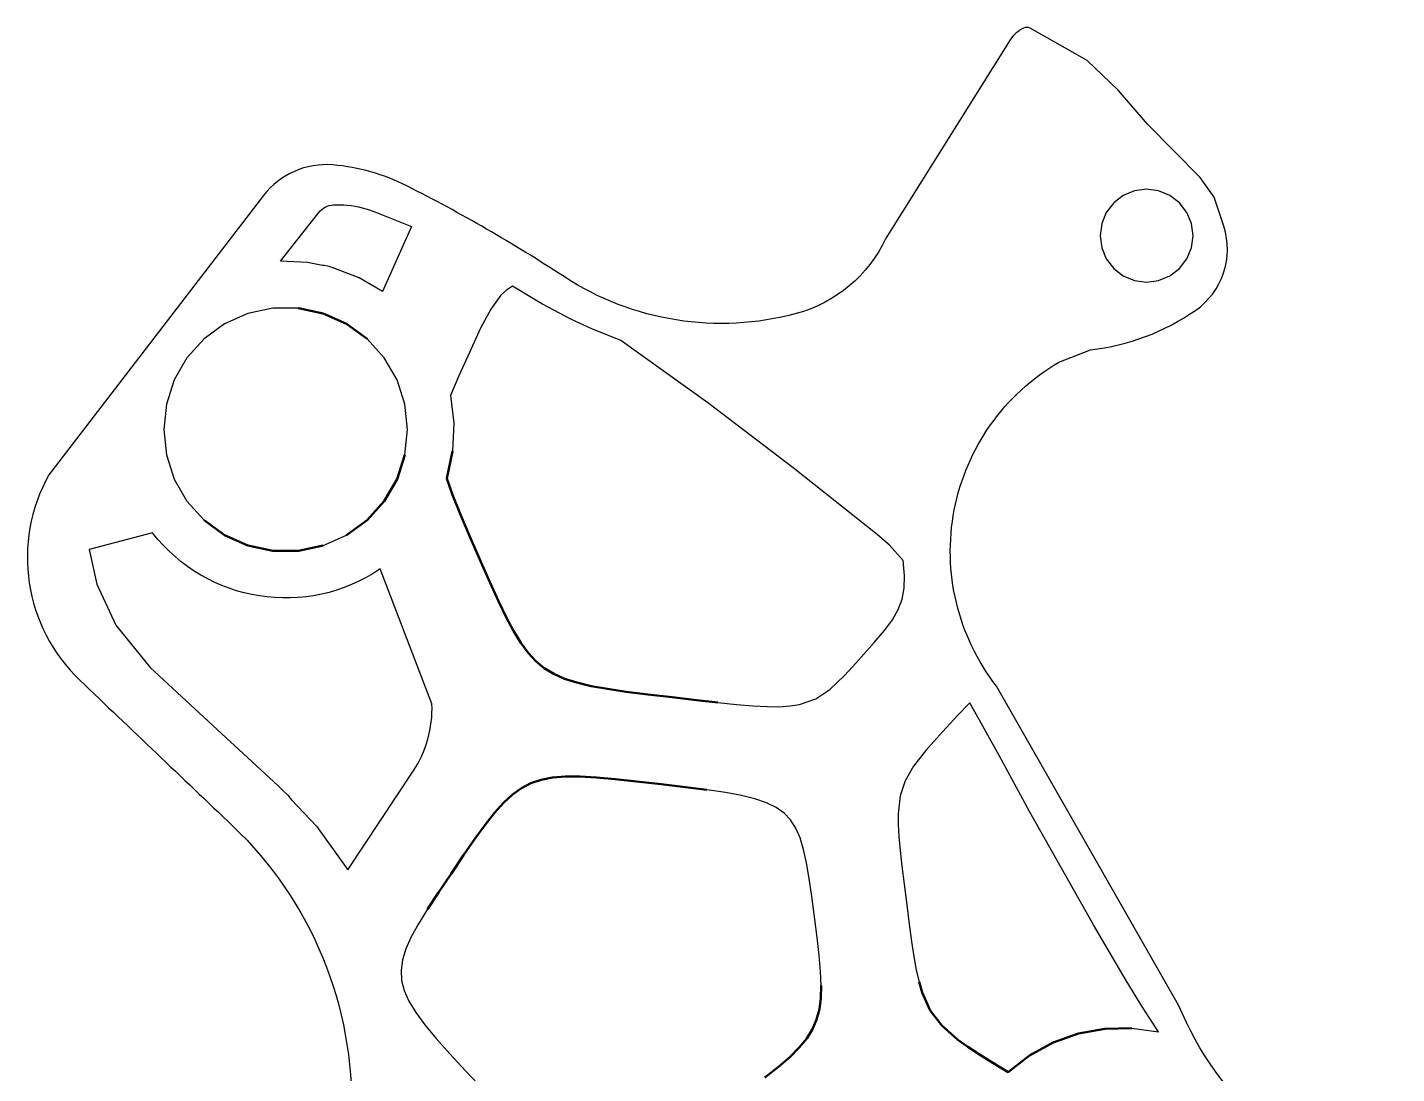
# Model space of a CAD drawing. Header units: millimetres. Extents: x -3640 to -2195, y 4076 to 5313.
# Drawn here: x -3640 to -3051, y 4863 to 5313 of the extents above; entities that cross this region are included whole.
import ezdxf

# ---------------------------------------------------------------- set-up
doc = ezdxf.new("R2010")
doc.units = ezdxf.units.MM
doc.header["$LTSCALE"] = 0.75
doc.layers.add('Visible', color=7, linetype='Continuous', lineweight=50)

msp = doc.modelspace()

# ---------------------------------------------------------------- linework, layer by layer
for points in [[(-3050.73, 4808.78, -0.227619), (-3144.52, 4892.58), (-3222.94, 5029.89, -0.453322), (-3196.09, 5169.26), (-3182.44, 5174.54, 0.123256), (-3137.28, 5191.56, 0.332021), (-3125.14, 5227.74), (-3129.26, 5240.28), (-3135.2, 5248.74), (-3157.72, 5271.51), (-3170.49, 5286.37), (-3183.89, 5299.01), (-3208.39, 5313.05, 0.20791), (-3211.36, 5312.96, 0.144249), (-3217, 5307.97), (-3270.67, 5222.39, -0.220304), (-3309.11, 5190.19, -0.213695), (-3409.1, 5206.06, 0.02757), (-3476.81, 5245.12, 0.096168), (-3508.58, 5254.14, 0.255258), (-3538.42, 5240.98), (-3630.9, 5120.78, 0.341908), (-3617.46, 5032.33, -0.000053), (-3551.77, 4969.74, -0.213172), (-3500.67, 4845.22)], [(-3531.1, 5212.75), (-3514.7, 5233.64, -0.21836), (-3508.33, 5236.92, -0.033844), (-3502.42, 5236.79, -0.076724), (-3489.88, 5233.69), (-3474.74, 5227.59), (-3487.32, 5199.63), (-3497.32, 5205.51), (-3508.14, 5209.73, 0.080339), (-3513.82, 5210.94), (-3519.5, 5212.16), (-3531.1, 5212.75)]]:
    msp.add_lwpolyline(points, format="xyb")
for points in [[(-3163.52, 5243.01), (-3168.34, 5241.01), (-3172.48, 5237.83), (-3175.66, 5233.69), (-3177.66, 5228.87), (-3178.34, 5223.69), (-3177.66, 5218.51), (-3175.66, 5213.69), (-3172.48, 5209.55), (-3168.34, 5206.37), (-3163.52, 5204.37), (-3158.34, 5203.69), (-3153.16, 5204.37), (-3148.34, 5206.37), (-3144.2, 5209.55), (-3141.02, 5213.69), (-3139.02, 5218.51), (-3138.34, 5223.69), (-3139.02, 5228.87), (-3141.02, 5233.69), (-3144.2, 5237.83), (-3148.34, 5241.01), (-3153.16, 5243.01), (-3158.34, 5243.69)], [(-3347.27, 5151.77), (-3384.64, 5178.62), (-3394.98, 5182.69), (-3396.79, 5183.47), (-3406.25, 5187.84), (-3408.61, 5189.02), (-3418.38, 5194.23), (-3420.1, 5195.21), (-3431.28, 5202.02), (-3433.89, 5200.29), (-3436.28, 5198.05), (-3440.68, 5192.02), (-3445, 5183.85), (-3449.81, 5173.48), (-3454.38, 5163.38), (-3457.95, 5154.92), (-3456.51, 5142.97), (-3457.06, 5130.95), (-3459.6, 5119.19), (-3457.11, 5112.15), (-3453.83, 5104.01), (-3449.75, 5094.5), (-3444.86, 5083.38), (-3440.86, 5074.35), (-3437.27, 5066.43), (-3433.97, 5059.55), (-3430.84, 5053.61), (-3427.76, 5048.54), (-3424.61, 5044.24), (-3421.26, 5040.62), (-3417.6, 5037.62), (-3413.51, 5035.13), (-3408.86, 5033.07), (-3403.54, 5031.36), (-3397.43, 5029.92), (-3390.39, 5028.65), (-3382.33, 5027.47), (-3373.1, 5026.3), (-3362.6, 5025.06), (-3352.1, 5023.82), (-3342.88, 5022.78), (-3334.81, 5021.96), (-3327.79, 5021.38), (-3321.68, 5021.06), (-3316.38, 5021.03), (-3311.75, 5021.33), (-3307.69, 5021.96), (-3300.77, 5024.37), (-3294.67, 5028.45), (-3288.42, 5034.41), (-3284.94, 5038.17), (-3281.07, 5042.47), (-3275.63, 5048.58), (-3271.22, 5053.8), (-3267.77, 5058.43), (-3265.24, 5062.8), (-3263.57, 5067.23), (-3262.69, 5072.02), (-3262.55, 5077.5), (-3263.08, 5083.98), (-3268.93, 5090.48), (-3274.24, 5095.16), (-3310.52, 5123.84)], [(-3481, 5118.93), (-3477.61, 5129.36), (-3476.46, 5140.28), (-3477.61, 5151.2), (-3481, 5161.63), (-3486.49, 5171.14), (-3493.83, 5179.3), (-3502.71, 5185.75), (-3512.74, 5190.21), (-3523.47, 5192.49), (-3534.45, 5192.49), (-3545.18, 5190.21), (-3555.21, 5185.75), (-3564.09, 5179.3), (-3571.43, 5171.14), (-3576.92, 5161.63), (-3580.31, 5151.2), (-3581.46, 5140.28), (-3580.31, 5129.36), (-3576.92, 5118.93), (-3571.43, 5109.42), (-3564.09, 5101.26), (-3555.21, 5094.81), (-3545.18, 5090.35), (-3534.45, 5088.07), (-3523.47, 5088.07), (-3512.74, 5090.35), (-3502.71, 5094.81), (-3493.83, 5101.26), (-3486.49, 5109.42)], [(-3208.66, 4975.99), (-3221.82, 4999.95), (-3234.35, 5022.67), (-3239.76, 5017.25), (-3246.09, 5010.29), (-3249.94, 5005.97), (-3253.3, 5002.12), (-3258.65, 4995.38), (-3262.31, 4989.18), (-3264.45, 4982.65), (-3265.27, 4974.92), (-3265.24, 4970.33), (-3264.95, 4965.12), (-3264.41, 4959.16), (-3263.66, 4952.37), (-3262.71, 4944.61), (-3261.58, 4935.8), (-3260.51, 4927.44), (-3259.5, 4920.04), (-3258.5, 4913.49), (-3257.45, 4907.71), (-3256.28, 4902.6), (-3254.93, 4898.07), (-3251.45, 4890.35), (-3246.51, 4883.82), (-3239.6, 4877.72), (-3235.25, 4874.59), (-3230.22, 4871.29), (-3224.45, 4867.72), (-3217.88, 4863.79), (-3208.73, 4870.9), (-3198.57, 4876.46), (-3187.66, 4880.33), (-3176.26, 4882.41), (-3164.68, 4882.65), (-3153.21, 4881.05), (-3157.22, 4887.3), (-3160.76, 4892.93), (-3167.48, 4903.86), (-3181.22, 4927.14)]]:
    msp.add_lwpolyline(points, close=True)
msp.add_lwpolyline([(-3488.23, 5080.31, -0.395557), (-3586.2, 5095.79), (-3613.52, 5088.66), (-3610.26, 5073.71), (-3602.01, 5056.13), (-3587.22, 5037.84), (-3558.26, 5011.02), (-3532.25, 4987.12), (-3530.41, 4985.19), (-3528.03, 4982.97), (-3526.44, 4981), (-3515.64, 4969.64), (-3502.14, 4950.85), (-3474.08, 4993.21, 0.157093), (-3465.96, 5022.19)], format="xyb", close=True)
msp.add_lwpolyline([(-3322.71, 4861.43), (-3316.84, 4866.03), (-3311.92, 4870.28), (-3307.88, 4874.32), (-3304.65, 4878.26), (-3302.18, 4882.25), (-3300.38, 4886.39), (-3299.2, 4890.82), (-3298.57, 4895.67), (-3298.42, 4901.06), (-3298.68, 4907.12), (-3299.3, 4913.97), (-3300.2, 4921.74), (-3301.31, 4930.56), (-3302.46, 4939.37), (-3303.54, 4947.1), (-3304.68, 4953.81), (-3305.95, 4959.61), (-3307.46, 4964.56), (-3309.3, 4968.76), (-3311.57, 4972.29), (-3314.37, 4975.24), (-3317.8, 4977.67), (-3321.94, 4979.69), (-3326.9, 4981.37), (-3332.77, 4982.8), (-3339.66, 4984.05), (-3347.65, 4985.22), (-3356.85, 4986.39), (-3367.35, 4987.64), (-3377.85, 4988.87), (-3387.09, 4989.87), (-3395.19, 4990.6), (-3402.3, 4990.99), (-3408.53, 4990.99), (-3414.04, 4990.55), (-3418.94, 4989.6), (-3423.37, 4988.09), (-3427.46, 4985.97), (-3431.34, 4983.17), (-3435.15, 4979.64), (-3439.03, 4975.33), (-3443.09, 4970.18), (-3447.48, 4964.12), (-3452.32, 4957.11), (-3457.76, 4949.09), (-3463.17, 4941.06), (-3467.83, 4933.96), (-3471.73, 4927.65), (-3474.85, 4922), (-3477.17, 4916.88), (-3478.65, 4912.13), (-3479.29, 4907.64), (-3479.07, 4903.26), (-3477.95, 4898.85), (-3475.92, 4894.28), (-3472.97, 4889.42), (-3469.06, 4884.12), (-3464.18, 4878.24), (-3458.3, 4871.66), (-3451.41, 4864.24), (-3443.49, 4855.84)])
at = {"layer": 'Visible', "extrusion": (0, 1, 0)}
for p, q in [((-3523.47, 5192.49), (-3512.74, 5190.21)), ((-3512.74, 5190.21), (-3502.71, 5185.75)), ((-3502.71, 5185.75), (-3493.83, 5179.3)), ((-3481, 5118.93), (-3477.61, 5129.36)), ((-3459.6, 5119.19), (-3457.06, 5130.95)), ((-3486.49, 5109.42), (-3481, 5118.93)), ((-3459.6, 5119.19), (-3457.11, 5112.15)), ((-3457.11, 5112.15), (-3453.83, 5104.01)), ((-3493.83, 5101.26), (-3486.49, 5109.42)), ((-3564.09, 5101.26), (-3555.21, 5094.81)), ((-3502.71, 5094.81), (-3493.83, 5101.26)), ((-3453.83, 5104.01), (-3449.75, 5094.5)), ((-3555.21, 5094.81), (-3545.18, 5090.35)), ((-3449.75, 5094.5), (-3444.86, 5083.38)), ((-3545.18, 5090.35), (-3534.45, 5088.07)), ((-3534.45, 5088.07), (-3523.47, 5088.07)), ((-3523.47, 5088.07), (-3512.74, 5090.35)), ((-3444.86, 5083.38), (-3440.86, 5074.35)), ((-3440.86, 5074.35), (-3437.27, 5066.43)), ((-3437.27, 5066.43), (-3433.97, 5059.55)), ((-3433.97, 5059.55), (-3430.84, 5053.61)), ((-3430.84, 5053.61), (-3427.76, 5048.54)), ((-3427.76, 5048.54), (-3424.61, 5044.24)), ((-3424.61, 5044.24), (-3421.26, 5040.62)), ((-3421.26, 5040.62), (-3417.6, 5037.62)), ((-3417.6, 5037.62), (-3413.51, 5035.13)), ((-3413.51, 5035.13), (-3408.86, 5033.07)), ((-3408.86, 5033.07), (-3403.54, 5031.36)), ((-3403.54, 5031.36), (-3397.43, 5029.92)), ((-3397.43, 5029.92), (-3390.39, 5028.65)), ((-3390.39, 5028.65), (-3382.33, 5027.47)), ((-3382.33, 5027.47), (-3373.1, 5026.3)), ((-3373.1, 5026.3), (-3362.6, 5025.06)), ((-3362.6, 5025.06), (-3352.1, 5023.82)), ((-3352.1, 5023.82), (-3342.88, 5022.78)), ((-3427.46, 4985.97), (-3423.37, 4988.09)), ((-3423.37, 4988.09), (-3418.94, 4989.6)), ((-3418.94, 4989.6), (-3414.04, 4990.55)), ((-3414.04, 4990.55), (-3408.53, 4990.99)), ((-3408.53, 4990.99), (-3402.3, 4990.99)), ((-3402.3, 4990.99), (-3395.19, 4990.6)), ((-3395.19, 4990.6), (-3387.09, 4989.87)), ((-3387.09, 4989.87), (-3377.85, 4988.87)), ((-3377.85, 4988.87), (-3367.35, 4987.64)), ((-3367.35, 4987.64), (-3356.85, 4986.39)), ((-3435.15, 4979.64), (-3431.34, 4983.17)), ((-3431.34, 4983.17), (-3427.46, 4985.97)), ((-3356.85, 4986.39), (-3347.65, 4985.22)), ((-3443.09, 4970.18), (-3439.03, 4975.33)), ((-3439.03, 4975.33), (-3435.15, 4979.64)), ((-3447.48, 4964.12), (-3443.09, 4970.18)), ((-3452.32, 4957.11), (-3447.48, 4964.12)), ((-3457.76, 4949.09), (-3452.32, 4957.11)), ((-3463.17, 4941.06), (-3457.76, 4949.09)), ((-3467.83, 4933.96), (-3463.17, 4941.06)), ((-3298.57, 4895.67), (-3298.42, 4901.06)), ((-3256.28, 4902.6), (-3254.93, 4898.07)), ((-3299.2, 4890.82), (-3298.57, 4895.67)), ((-3254.93, 4898.07), (-3251.45, 4890.35)), ((-3300.38, 4886.39), (-3299.2, 4890.82)), ((-3251.45, 4890.35), (-3246.51, 4883.82)), ((-3304.65, 4878.26), (-3302.18, 4882.25)), ((-3302.18, 4882.25), (-3300.38, 4886.39)), ((-3246.51, 4883.82), (-3239.6, 4877.72)), ((-3187.66, 4880.33), (-3176.26, 4882.41)), ((-3176.26, 4882.41), (-3164.68, 4882.65)), ((-3307.88, 4874.32), (-3304.65, 4878.26)), ((-3239.6, 4877.72), (-3235.25, 4874.59)), ((-3208.73, 4870.9), (-3198.57, 4876.46)), ((-3198.57, 4876.46), (-3187.66, 4880.33)), ((-3316.84, 4866.03), (-3311.92, 4870.28)), ((-3311.92, 4870.28), (-3307.88, 4874.32)), ((-3235.25, 4874.59), (-3230.22, 4871.29)), ((-3230.22, 4871.29), (-3224.45, 4867.72)), ((-3217.88, 4863.79), (-3208.73, 4870.9)), ((-3322.71, 4861.43), (-3316.84, 4866.03)), ((-3224.45, 4867.72), (-3217.88, 4863.79))]:
    msp.add_line(p, q, dxfattribs=at)

doc.saveas('drawing.dxf')
